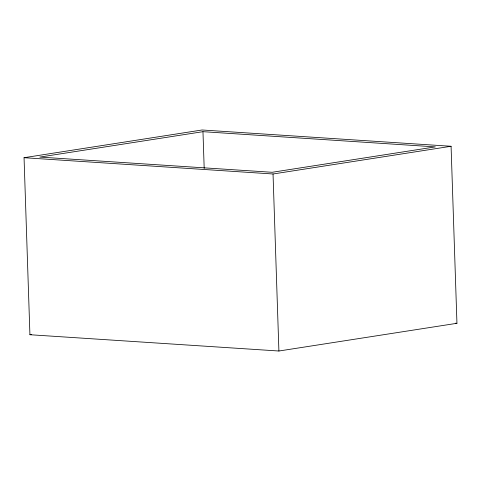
<?xml version="1.0" encoding="UTF-8"?>
<svg xmlns="http://www.w3.org/2000/svg" width="481" height="481" viewBox="0 0 481 481"><rect width="100%" height="100%" fill="white"/><g stroke="black" fill="none" stroke-linecap="round" stroke-linejoin="round"><path stroke-width="0.72" d="M24.05 157.702L202.092 129.984L451.076 146.272L456.95 323.298L278.908 351.016L29.924 334.728L24.05 157.702L273.034 173.99L451.076 146.272M202.97 131.68L39.767 157.089L272.156 172.288L435.359 146.885L202.97 131.68L204.191 168.434M29.924 334.728L31.409 334.499M455.453 323.202L456.95 323.298M273.034 173.99L278.908 351.016"/></g></svg>
